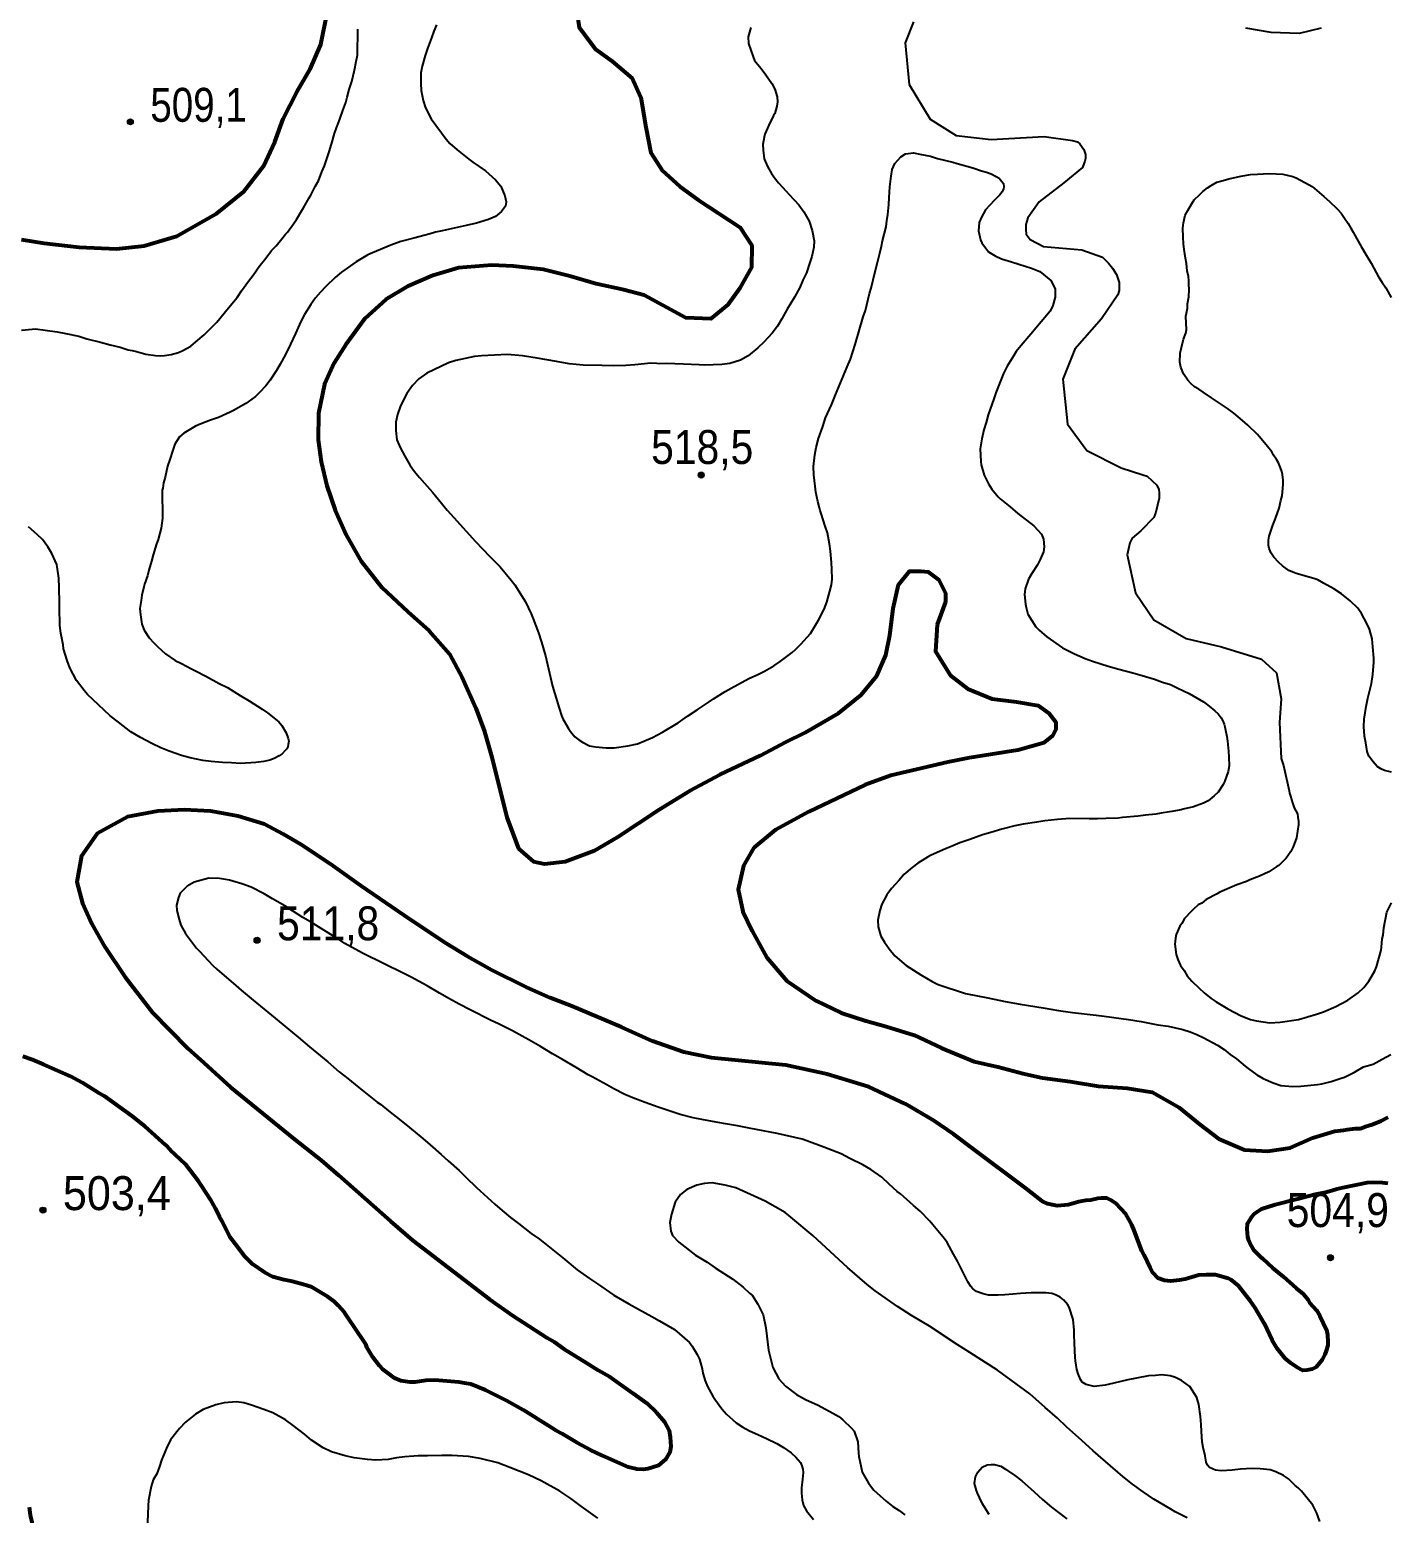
# Model space of a CAD drawing. Header units: metres. Extents: x 547833 to 556102, y 1844799 to 1850994.
# Drawn here: x 551355 to 552035, y 1847024 to 1847767 of the extents above; entities that cross this region are included whole.
import ezdxf

# ---------------------------------------------------------------- set-up
doc = ezdxf.new("R2010")
doc.units = ezdxf.units.M
doc.header["$LTSCALE"] = 6.8
for name, color, linetype, lineweight in [('1', 7, 'Continuous', 25), ('2', 7, 'Continuous', 53), ('5', 7, 'Continuous', 13)]:
    doc.layers.add(name, color=color, linetype=linetype, lineweight=lineweight)

msp = doc.modelspace()

# ---------------------------------------------------------------- hatches: boundary and pattern name
at = {"layer": '5'}
for points in [[(551406.58, 1847721.15, 1), (551403.58, 1847721.15, 1)], [(551692.54, 1847544.22, 1), (551689.54, 1847544.22, 1)], [(551470.06, 1847311.24, 1), (551467.06, 1847311.24, 1)], [(551362.8, 1847176.11, 1), (551359.8, 1847176.11, 1)], [(552007.75, 1847152.26, 1), (552004.75, 1847152.26, 1)]]:
    msp.add_hatch(color=256, dxfattribs=at).paths.add_polyline_path(points)

# ---------------------------------------------------------------- linework, layer by layer
at = {"layer": '1'}
for points in [[(551512.95, 1847730.85), (551513.65, 1847733.41), (551514.7, 1847737.24), (551515.97, 1847741.35), (551516.65, 1847744.16), (551517.32, 1847746.96), (551518.18, 1847751.4), (551518.83, 1847754.45), (551518.9, 1847759.29), (551519, 1847762.77), (551519.07, 1847767.61)], [(551558.38, 1847769.71), (551557.13, 1847766.47), (551555.89, 1847763.23), (551553.89, 1847757.92), (551552.81, 1847754.33), (551551.3, 1847749.08), (551550.57, 1847745.65), (551550.55, 1847740.32), (551550.7, 1847736.86), (551551.77, 1847731.78), (551552.92, 1847728.19), (551555.79, 1847722.56), (551563.26, 1847712.38), (551565.12, 1847710.23), (551568.83, 1847707.06), (551574.68, 1847702.39), (551576.7, 1847701.01), (551582.91, 1847696.51), (551588.01, 1847692), (551590.6, 1847688.83), (551592.63, 1847684.1), (551593.34, 1847681.08), (551592.96, 1847678.93), (551591.04, 1847676.23), (551587.97, 1847673.78), (551584.54, 1847672.27), (551578.43, 1847670.46)], [(551715.81, 1847768.39), (551714.49, 1847763.65), (551714.74, 1847760.34), (551716.98, 1847753.65), (551717.8, 1847751.88), (551721, 1847747.78), (551723.45, 1847744.71), (551726.43, 1847740.34), (551727.98, 1847737.54), (551729.16, 1847733.71), (551729.33, 1847731.12), (551728.95, 1847728.97), (551727.87, 1847725.38), (551727.25, 1847724.32), (551724.95, 1847719.47), (551722.97, 1847715.03), (551722.54, 1847713.37), (551721.84, 1847709.7), (551722.04, 1847706.87), (551722.65, 1847702.6), (551724.21, 1847698.68), (551726.2, 1847695.32), (551727.84, 1847692.9), (551729.83, 1847690.64), (551733.65, 1847686.49), (551735.09, 1847684.67), (551739.89, 1847679.51), (551742.51, 1847676.09), (551745.16, 1847671.31), (551746.56, 1847666.63), (551747.63, 1847661.55), (551747.5, 1847658.31), (551746.53, 1847653.74), (551745.4, 1847650.63)], [(551797.43, 1847771.24), (551793.17, 1847760.63), (551795.27, 1847739.82), (551805.69, 1847722.42), (551818.82, 1847714.3), (551836.33, 1847712.26), (551862.79, 1847713.83), (551877.09, 1847711.81), (551879.53, 1847711.08), (551880.76, 1847710.11), (551882.71, 1847707.21), (551883.45, 1847704.79), (551883.45, 1847702.85), (551883.2, 1847701.4), (551882.1, 1847698.22), (551872.7, 1847690.53), (551860.27, 1847681.06), (551854.59, 1847673.08), (551853.61, 1847669.69), (551853.61, 1847667.27), (551853.86, 1847664.85), (551855.81, 1847662.19), (551862.54, 1847658.71), (551881.7, 1847656.99), (551892.12, 1847653.36), (551895.07, 1847650.38), (551897.03, 1847647.91), (551898.99, 1847644.74), (551900.41, 1847640.69), (551900.41, 1847636.64), (551899.71, 1847634.48), (551891.59, 1847622.51), (551878.11, 1847607.34), (551872.15, 1847592.25), (551874.57, 1847569.79), (551884.26, 1847556.46), (551901.47, 1847547.89), (551912.29, 1847544.39), (551914.5, 1847543.72), (551919.26, 1847539.18), (551920.27, 1847537), (551920.44, 1847535.31), (551920.44, 1847532.62), (551918.75, 1847525.73), (551917.73, 1847523.04), (551911.27, 1847516.31), (551906.85, 1847512.61), (551905.66, 1847510.26), (551904.34, 1847504.3), (551908.57, 1847485.3), (551917.78, 1847471.66), (551933.91, 1847462.32), (551951.65, 1847458.22), (551971.71, 1847452.05), (551979.25, 1847445.11), (551981.5, 1847432.11), (551980.76, 1847420.34), (551981.51, 1847402.24), (551982.77, 1847398.84), (551985.51, 1847386.17), (551985.65, 1847384.97), (551986.23, 1847383.42), (551987.21, 1847380.09), (551988.1, 1847377.56), (551989.66, 1847374.5), (551989.85, 1847372.9), (551990.29, 1847370.73), (551990.25, 1847369.31), (551989.2, 1847362.51), (551987.48, 1847358.07), (551986.33, 1847355.71), (551984.08, 1847352.42), (551980.44, 1847348.77), (551979.29, 1847348.24), (551975.34, 1847345.57), (551970.73, 1847343.43), (551965.9, 1847341.46), (551964.17, 1847340.66), (551959.29, 1847339.09), (551950.82, 1847335.3), (551949.49, 1847334.54), (551943.94, 1847331.69), (551941.73, 1847329.82)], [(552001.6, 1847768.09), (551990.6, 1847765.42), (551976.51, 1847765.9), (551963.79, 1847768.09)], [(551350.6, 1847616.75), (551355.88, 1847617.22), (551357.59, 1847617.42), (551362.49, 1847616.86), (551368.42, 1847615.92), (551372.72, 1847615.17), (551379.2, 1847613.79), (551383.31, 1847612.52), (551390.2, 1847610.82), (551394.93, 1847609.5), (551400.02, 1847608.34), (551404.03, 1847606.94), (551405.93, 1847606.53), (551408.22, 1847606.05), (551412.82, 1847604.83), (551417.61, 1847604.14), (551420.11, 1847603.93), (551422.21, 1847604.04), (551425.6, 1847604.67), (551429.22, 1847605.58), (551431.34, 1847606.56), (551435.31, 1847608.75), (551437.91, 1847610.9), (551442.1, 1847614.47), (551448.45, 1847620.77), (551452.03, 1847625.27), (551453.44, 1847627.04), (551458.57, 1847633.2), (551460.68, 1847636.42), (551464.21, 1847641.4), (551466.59, 1847644.4), (551470.01, 1847649.25), (551472.4, 1847652.25), (551475.87, 1847656.61), (551478.07, 1847659.09), (551481.03, 1847662.52), (551482.87, 1847664.84), (551483.74, 1847665.93), (551486.75, 1847669.99), (551488.35, 1847672.28), (551491.06, 1847676.8), (551491.79, 1847678), (551494.69, 1847683.04), (551495.53, 1847684.37), (551497.65, 1847688.7), (551499.3, 1847691.62), (551501.03, 1847696.03), (551502.3, 1847699.02), (551503.9, 1847703.54), (551504.79, 1847706.62), (551506.14, 1847711.11), (551507.41, 1847715.22), (551508.33, 1847718.05), (551509.6, 1847721.05), (551510.25, 1847722.98), (551511.54, 1847726.85), (551512.95, 1847730.85)], [(551751.97, 1847568.57), (551753.35, 1847572.82), (551756.33, 1847579.36), (551758.35, 1847584.42), (551761.66, 1847592.48), (551764.2, 1847598.47), (551765.88, 1847602.26), (551768.15, 1847609.58), (551772.14, 1847623.54), (551773.28, 1847626.65), (551775.41, 1847635.19), (551776.22, 1847637.89), (551778.08, 1847645.54), (551779.54, 1847651.28), (551780.56, 1847655.36), (551781.4, 1847658.93), (551781.85, 1847661.46), (551783.66, 1847668.48), (551784.06, 1847671.5), (551784.57, 1847674.66), (551785.1, 1847679.8), (551785.2, 1847683.29), (551785.46, 1847688.65), (551786.11, 1847693.92), (551786.72, 1847697.22), (551788, 1847700.21), (551790.95, 1847703.65), (551793.4, 1847705.04), (551797.42, 1847705.62), (551800.47, 1847704.97), (551805.92, 1847703.98), (551809.4, 1847702.76), (551817.05, 1847700.9), (551819.23, 1847700.28), (551821.02, 1847699.74), (551827.04, 1847698.07), (551831.42, 1847696.58), (551833.98, 1847695.88), (551836.29, 1847695.15), (551838.8, 1847693.82), (551840.27, 1847692.87), (551841.69, 1847691.3), (551842.43, 1847690.27), (551842.62, 1847688.55), (551842.49, 1847687.55), (551841.78, 1847686.1), (551840.59, 1847684.61), (551837.82, 1847681.69), (551835.6, 1847679.45), (551833.51, 1847677.11), (551831.45, 1847673.4), (551830.25, 1847670.79), (551829.99, 1847666.55), (551830.87, 1847662.06), (551831.67, 1847660.54), (551835.02, 1847656.08), (551838.24, 1847653.97), (551841.37, 1847652.59), (551846.51, 1847650.94), (551850.11, 1847649.86), (551856.53, 1847647.86), (551860.65, 1847646.1), (551866.21, 1847641.67), (551868.32, 1847637.5), (551868.34, 1847636.42)], [(551932.5, 1847663.29), (551932.36, 1847667.86), (551932.54, 1847670.61), (551933.49, 1847674.31), (551934.71, 1847676.68), (551936.58, 1847679.87), (551937.93, 1847682.13), (551940.73, 1847684.8), (551942.3, 1847686.22), (551944.69, 1847688.1), (551946.54, 1847689.3), (551949.34, 1847690.86), (551951.87, 1847691.52), (551955.94, 1847692.72), (551957.63, 1847693.16), (551961.38, 1847693.96), (551966.25, 1847694.76), (551969.7, 1847694.9), (551975.36, 1847695.29), (551978.98, 1847695.09), (551982.35, 1847694.85), (551987.44, 1847693.69), (551989, 1847693.12), (551995.59, 1847689.65), (551997.06, 1847688.7), (552002.84, 1847683.66), (552005.83, 1847681.27), (552009.6, 1847677.61), (552011.59, 1847675.35), (552013.23, 1847672.94), (552015.03, 1847670.16), (552016.39, 1847667.96), (552017.62, 1847665.87), (552019.48, 1847662.61), (552021.66, 1847658.64), (552024.28, 1847654.11), (552026.58, 1847650.28), (552027.97, 1847647.83), (552030.32, 1847643.51), (552032.12, 1847640.74), (552033.92, 1847637.97), (552036.57, 1847633.19)], [(551578.43, 1847670.46), (551573.23, 1847669.25), (551561.27, 1847666.53), (551557.87, 1847665.9), (551555.23, 1847665.11), (551547.05, 1847662.94), (551540.55, 1847661.21), (551535.55, 1847659.4), (551526.45, 1847655.52), (551524.08, 1847654.51), (551518.16, 1847650.99), (551510.93, 1847645.83), (551507.65, 1847643.1), (551503.06, 1847638.74), (551500.29, 1847635.82), (551497.77, 1847632.93), (551495.41, 1847629.69), (551492.26, 1847624.62), (551490.42, 1847621.19), (551487.77, 1847615.07), (551485.39, 1847609.84), (551482.76, 1847604.58), (551480.21, 1847599.71), (551478.34, 1847596.52), (551475.17, 1847591.7), (551473, 1847588.97), (551469.8, 1847585.51), (551467.79, 1847583.55), (551464.12, 1847580.9), (551462.98, 1847580.03), (551456.82, 1847576.48), (551455.05, 1847575.66), (551449.26, 1847573.14), (551445.21, 1847571.69), (551440.1, 1847569.75), (551437.74, 1847568.74), (551431.81, 1847565.21), (551429.67, 1847563.36), (551427.36, 1847559.63), (551426.34, 1847556.66), (551424.88, 1847552.03), (551423.77, 1847548.68), (551422.53, 1847543.21), (551421.75, 1847540.27), (551421.29, 1847537.74), (551421.05, 1847536.6), (551421.27, 1847522.61), (551420.46, 1847517.69), (551419.01, 1847511.95), (551418.14, 1847509.74), (551416.52, 1847504.35), (551415.66, 1847501.03), (551414.42, 1847496.67), (551413.63, 1847493.73), (551412.12, 1847489.6), (551411.91, 1847488.21), (551410.88, 1847484.13), (551410.56, 1847481.49), (551409.92, 1847477.32), (551410.14, 1847474.25), (551410.91, 1847469.63), (551412.01, 1847466.53), (551414.55, 1847462.72), (551416.81, 1847460.25), (551418.91, 1847458.14)], [(551989.02, 1847494.96), (551988.24, 1847495.32), (551985.38, 1847496.48), (551982.13, 1847498.84), (551980.2, 1847500.61), (551977.8, 1847503.18), (551976.46, 1847505.14), (551975.59, 1847507.4), (551975.15, 1847509.08), (551975.22, 1847511.69), (551975.49, 1847513.71), (551976.14, 1847515.64), (551977.36, 1847519.13), (551978.71, 1847522.5), (551980.6, 1847527.67), (551981.41, 1847531.48), (551982, 1847533.91), (551982.35, 1847537.42), (551982.59, 1847539.68), (551982.61, 1847541.66), (551982.17, 1847544.46), (551981.87, 1847546.04), (551981.29, 1847547.83), (551980.14, 1847550.31), (551979.22, 1847551.94), (551977.71, 1847554.25), (551976.79, 1847555.88), (551974.63, 1847558.48), (551973.18, 1847560.3), (551970.59, 1847563.48), (551969.61, 1847564.48), (551964.87, 1847569.15), (551962.11, 1847571.57), (551957.86, 1847575.18), (551954.62, 1847577.54), (551949.66, 1847580.82), (551946.69, 1847582.96), (551942.42, 1847585.7), (551940.26, 1847587.19), (551938.14, 1847588.44), (551936.34, 1847590.09), (551934.78, 1847591.78), (551932.57, 1847594.87), (551931.21, 1847598.19), (551930.79, 1847600.74), (551931.03, 1847605.23), (551931.57, 1847608.14), (551932.59, 1847612.23), (551933.73, 1847615.33), (551934.16, 1847616.99), (551933.76, 1847623.76), (551934.08, 1847625.29), (551934.54, 1847627.82), (551934.67, 1847629.94), (551935.26, 1847633.48), (551935.47, 1847637.1), (551935.3, 1847639.68), (551935.33, 1847641.67), (551935.11, 1847643.63), (551934.53, 1847646.54), (551934.11, 1847650.21), (551933.56, 1847652.87), (551932.95, 1847657.14), (551932.62, 1847660.08), (551932.5, 1847663.29)], [(551745.4, 1847650.63), (551743.75, 1847645.49), (551741.93, 1847641.81), (551740.36, 1847638.16), (551737.82, 1847633.29), (551734.16, 1847627.3), (551731.37, 1847622.39), (551729.17, 1847618.8), (551726.59, 1847615.28), (551722.39, 1847610.84), (551719.37, 1847607.89), (551714.49, 1847603.99), (551710.76, 1847601.84), (551705.38, 1847600.11), (551701.36, 1847599.53), (551692.71, 1847599.29), (551689.96, 1847599.48), (551682.12, 1847599.7), (551673.52, 1847600.09), (551670.32, 1847599.98), (551668.82, 1847600.06), (551665.83, 1847600.21), (551657.86, 1847599.43), (551653.31, 1847599.04), (551647, 1847598.95), (551641.29, 1847599.04), (551631.85, 1847599.21), (551624.83, 1847599.9), (551618.62, 1847601.06), (551608.88, 1847602.81), (551601.56, 1847603.96), (551594.05, 1847604.6), (551581, 1847603.86), (551577.43, 1847603.58), (551568.11, 1847601.66), (551564.41, 1847600.37), (551553.59, 1847595.18), (551549.57, 1847592.37), (551546.34, 1847589.15), (551543.58, 1847585.12), (551540.43, 1847578.93), (551538.95, 1847574.55), (551538.14, 1847570.74), (551538.12, 1847566.52), (551538.65, 1847561.87), (551540.21, 1847557.96), (551542.56, 1847553.64), (551545.32, 1847548.99), (551547.39, 1847546.01), (551549.95, 1847543.07), (551552.38, 1847540.25), (551556.5, 1847535.63), (551559.39, 1847531.99), (551563.84, 1847526.67), (551567.11, 1847522.95), (551573.22, 1847516.08), (551578.02, 1847510.93), (551581.54, 1847507.23), (551585.19, 1847503.43), (551590.37, 1847498.19), (551595.82, 1847491.62), (551597.71, 1847489.23), (551603, 1847480.78), (551605.79, 1847474.78), (551606.94, 1847472.3)], [(551868.34, 1847636.42), (551868.3, 1847633.29), (551867.17, 1847629.07), (551865.87, 1847626.32), (551858.65, 1847617.82), (551857.13, 1847615.91), (551850.35, 1847607.95), (551848.83, 1847606.04), (551847.55, 1847604.16), (551844.33, 1847598.71), (551842.51, 1847595.04), (551840.76, 1847590.87), (551838.65, 1847585.43), (551837.62, 1847582.46), (551834.81, 1847574.45), (551833.75, 1847570.62), (551832.57, 1847566.89), (551831.6, 1847562.31), (551830.79, 1847557.39), (551831.13, 1847551.1), (551831.33, 1847549.39), (551832.78, 1847544.23), (551834.88, 1847539.88), (551836.68, 1847537.11), (551839.71, 1847533.36), (551840.83, 1847532.25), (551845.74, 1847528.34), (551849.68, 1847525.02), (551857.72, 1847518.8), (551861.44, 1847514.64), (551862.56, 1847512.14), (551862.87, 1847508.33), (551862.41, 1847505.8), (551860.87, 1847501.9), (551859.44, 1847499.26), (551856.7, 1847494.98), (551855.05, 1847492.07), (551853.23, 1847487.28), (551852.94, 1847484.39), (551853.5, 1847479.5), (551853.8, 1847477.92), (551854.68, 1847474.55), (551858.61, 1847468.3), (551860.3, 1847466.51), (551864.14, 1847463.23), (551871.96, 1847457.67), (551878.01, 1847454.63), (551883.31, 1847452.41), (551887.04, 1847451), (551894.85, 1847448.57), (551900.21, 1847446.97), (551907.26, 1847445.1), (551911.91, 1847443.84), (551918.07, 1847442.06), (551922.15, 1847440.59), (551926.04, 1847439.27), (551929.74, 1847437.44), (551935.48, 1847434.87), (551942.6, 1847430.72), (551943.96, 1847429.63), (551945.52, 1847428.57), (551948.38, 1847426.07), (551949.93, 1847424.61), (551951.51, 1847422.68), (551952.14, 1847421.51)], [(551606.94, 1847472.3), (551609.49, 1847465.16), (551610.99, 1847460.62), (551613.02, 1847453.66), (551614.61, 1847447.27), (551615.6, 1847442.92), (551616.59, 1847438.57), (551617.66, 1847434.6), (551619.82, 1847427.53), (551621.11, 1847423.83), (551621.79, 1847422.17), (551624.58, 1847417.28), (551625.62, 1847415.79), (551627.77, 1847413.18), (551629.68, 1847411.66), (551631.56, 1847410.39), (551635.1, 1847408.68), (551638.15, 1847408.04), (551643.4, 1847407.64), (551647.37, 1847407.59), (551654.2, 1847408.62), (551659.04, 1847409.66), (551666.62, 1847412.75), (551671.65, 1847415.43), (551679.42, 1847420.15), (551684.25, 1847423.43), (551689.09, 1847426.7), (551694.96, 1847430.71), (551697.26, 1847432.22), (551703.05, 1847435.85), (551707.48, 1847438.33), (551715.2, 1847442.43), (551719.08, 1847444.23), (551722.72, 1847446.01), (551727.37, 1847448.77), (551730.6, 1847450.87), (551736.66, 1847455.4), (551738.23, 1847456.82), (551740.89, 1847459.6), (551745.75, 1847464.86), (551747.73, 1847468.18), (551749.82, 1847471.64), (551752.55, 1847477.03), (551754.01, 1847480.55), (551755.5, 1847486.04), (551756.25, 1847489.23), (551756.55, 1847492.11), (551756.48, 1847497.06), (551756.34, 1847500.52), (551755.83, 1847506.04), (551755.28, 1847509.82), (551754.29, 1847515.29), (551753.17, 1847518.63), (551751.09, 1847524.96), (551750.68, 1847526.4), (551750.26, 1847527.85), (551749.41, 1847530.97), (551748.51, 1847535.7), (551748.04, 1847538.75), (551747.53, 1847544.27), (551747.31, 1847548.46), (551748, 1847554.36), (551748.7, 1847558.04), (551749.81, 1847562.5), (551751.97, 1847568.57)], [(551418.91, 1847458.14), (551422.64, 1847454.72), (551427.6, 1847451.44), (551430.76, 1847449.81), (551435.64, 1847447.26), (551437.35, 1847446.34), (551443.26, 1847443.42), (551449.61, 1847439.92), (551453.69, 1847437.78), (551460.1, 1847433.8), (551464.62, 1847431.09), (551471.16, 1847426.99), (551473.72, 1847425.18), (551479.44, 1847420.62), (551480.89, 1847418.8), (551483.15, 1847415.21), (551484.22, 1847412.36), (551484.39, 1847410.89), (551484.2, 1847409.26), (551483.96, 1847408.12), (551483.44, 1847407.19), (551482.68, 1847406.24), (551481.13, 1847404.57), (551479.64, 1847403.54), (551477.06, 1847402.25), (551474.91, 1847401.51), (551471.89, 1847400.8), (551467.98, 1847400.35), (551460.23, 1847399.85), (551455.74, 1847400.08), (551451.25, 1847400.32), (551445.61, 1847400.79), (551441.34, 1847401.3), (551435, 1847402.57), (551430.78, 1847403.7), (551424.57, 1847405.97), (551420.3, 1847407.59), (551415.83, 1847409.81), (551410.17, 1847412.77), (551405.37, 1847415.69), (551399.13, 1847420.44), (551395.05, 1847423.7), (551389.1, 1847429.1), (551383.68, 1847434.31), (551381.96, 1847436.35), (551378.17, 1847441.37), (551374.73, 1847447.67), (551373.44, 1847451.37), (551371.66, 1847457.24), (551371.44, 1847459.2), (551370.28, 1847465.02), (551369.84, 1847468.94), (551369.68, 1847477.97), (551369.68, 1847480.2), (551369.44, 1847487.73), (551369.27, 1847492.55), (551368.25, 1847499.37), (551365.76, 1847504.92), (551363.76, 1847508.29), (551361.12, 1847511.95), (551358.47, 1847514.51), (551354.09, 1847518.22)], [(552027.19, 1847462.16), (552025.77, 1847467.07), (552024.36, 1847470.25), (552021.73, 1847474.92), (552019.89, 1847477.58), (552016.13, 1847481.27), (552011.72, 1847484.78), (552008, 1847487.23), (552002.71, 1847490.07), (551999.93, 1847491.76), (551997.94, 1847492.49), (551989.02, 1847494.96)], [(552036.76, 1847395.46), (552033.31, 1847396.32), (552031.4, 1847397.15), (552029.55, 1847398.28), (552027.58, 1847400.54), (552025.43, 1847403.45), (552024.69, 1847405.76), (552023.9, 1847410.16), (552023.25, 1847413.43), (552022.98, 1847418.28), (552023.04, 1847422.01), (552024.14, 1847428.35), (552024.9, 1847432.55), (552026.75, 1847439.83), (552027.4, 1847444.31), (552027.93, 1847450.58), (552027.99, 1847452.59), (552027.53, 1847458.28), (552027.19, 1847462.16)], [(551952.14, 1847421.51), (551952.99, 1847419.5), (551953.4, 1847418.06), (551953.7, 1847416.49), (551954.31, 1847413.33), (551954.59, 1847410.88), (551955.14, 1847405.99), (551955.37, 1847402.91), (551955.48, 1847398.59), (551955.05, 1847395.81), (551953.16, 1847390.64), (551952.46, 1847389.2), (551949.91, 1847385.44), (551948.01, 1847383.61), (551944.94, 1847381.15), (551942.6, 1847379.9), (551938.91, 1847378.61), (551937.6, 1847378.09), (551932.41, 1847376.88), (551931.46, 1847376.53), (551926.83, 1847375.76), (551925.61, 1847375.62), (551921.48, 1847374.9), (551918.68, 1847374.46), (551913.53, 1847373.88), (551909.86, 1847373.46), (551902.14, 1847372.71), (551899.94, 1847372.46), (551893.76, 1847372.25), (551889.57, 1847372.03), (551885.36, 1847372.05), (551875.67, 1847372.19), (551869.52, 1847371.74), (551863.16, 1847371.02), (551859.13, 1847370.44), (551852.31, 1847369.42), (551848.07, 1847368.56), (551841.57, 1847366.83), (551836.05, 1847365.22), (551831.97, 1847364.01), (551825.67, 1847361.69), (551820.53, 1847359.99), (551817.1, 1847358.48), (551812.24, 1847356.57), (551805.88, 1847353.62), (551804.36, 1847352.82), (551803.08, 1847352.06), (551799.49, 1847349.79), (551796.64, 1847347.61), (551792.57, 1847344.17), (551790.15, 1847341.42), (551786.3, 1847337.14), (551784.05, 1847334.04), (551781.48, 1847329.41), (551780.48, 1847326.19), (551779.53, 1847321.38), (551779.68, 1847317.92), (551781.08, 1847313.25), (551782.77, 1847310.34), (551785.14, 1847306.89), (551788.01, 1847303.49), (551793.65, 1847298.56), (551801.11, 1847293.95), (551806.7, 1847290.61), (551809.72, 1847289.1)], [(551596.51, 1847265.92), (551589.43, 1847269.34), (551585.89, 1847271.04), (551575.25, 1847276.4), (551569.72, 1847279.25), (551564.95, 1847281.93), (551559.91, 1847284.83), (551553.81, 1847288.35), (551545.75, 1847292.77), (551539.43, 1847296.02), (551534.85, 1847298.11), (551530.25, 1847300.43), (551523.69, 1847303.66), (551521.45, 1847304.77), (551512.6, 1847309.59), (551510.31, 1847311.19), (551505.52, 1847314.12), (551500.59, 1847317.15), (551495.25, 1847320.52), (551491.54, 1847322.57), (551486.31, 1847326.07), (551482.45, 1847328.49), (551476.34, 1847332.01), (551472.09, 1847334.5), (551465.64, 1847337.86), (551460.98, 1847339.56), (551454.83, 1847341.35), (551449.66, 1847342.12), (551444.44, 1847342.28), (551437.1, 1847340.33), (551433.48, 1847338.31), (551430.04, 1847334.82), (551429.17, 1847332.61), (551428.23, 1847328.91), (551428.42, 1847326.08), (551429.55, 1847321.62), (551430.37, 1847318.74), (551432.69, 1847314.66), (551434.74, 1847311.92), (551438.23, 1847307.36), (551439.65, 1847305.78), (551446.41, 1847298.62), (551448.35, 1847296.85), (551457.97, 1847288.52), (551460.59, 1847286.22), (551466.61, 1847281.2), (551477.67, 1847272.16), (551483.42, 1847267.36), (551489.15, 1847262.8), (551494.79, 1847257.86), (551503.95, 1847250.35), (551509.72, 1847245.3), (551513.95, 1847241.94), (551519.54, 1847237.49), (551522.94, 1847234.77), (551528.66, 1847230.22), (551530.54, 1847228.94), (551534.36, 1847225.9), (551540.63, 1847220.91), (551544.85, 1847217.55), (551551.56, 1847211.99), (551555.26, 1847208.81), (551560.77, 1847203.98), (551564.23, 1847200.78), (551569.74, 1847195.95)], [(551941.73, 1847329.82), (551940, 1847329.02), (551937.43, 1847326.7), (551936.54, 1847325.59), (551933.09, 1847322.17), (551931.76, 1847319.59), (551930.7, 1847318.25), (551928.93, 1847314.21), (551928.54, 1847312.34), (551928.28, 1847309.28), (551928.87, 1847304.09), (551929.76, 1847301.56), (551931.1, 1847298.68), (551933.01, 1847296.06), (551934.53, 1847293.4), (551936.84, 1847290.83), (551940.49, 1847287.2), (551942.98, 1847284.85), (551946.54, 1847282.02), (551948.94, 1847280.47), (551954.81, 1847276.89), (551961.48, 1847273.39), (551966.14, 1847271.5), (551969.25, 1847270.84), (551975.82, 1847269.96), (551981.06, 1847270.15), (551990.2, 1847271.59), (551999.21, 1847274.23), (552002.71, 1847275.44), (552008.88, 1847278.16), (552015, 1847281.28), (552020.05, 1847284.89), (552022.98, 1847287.65), (552025.45, 1847290.76), (552028.51, 1847295.96), (552029.3, 1847297.87), (552031.59, 1847306.22), (552031.81, 1847307.87), (552032.16, 1847311.95), (552032.55, 1847313.82), (552032.94, 1847317.5), (552034.48, 1847325.36), (552036.78, 1847330.07)], [(551809.72, 1847289.1), (551823.5, 1847284.58), (551834.65, 1847282.38), (551843.28, 1847280.63), (551850.88, 1847279.26), (551862.36, 1847277.46), (551869.95, 1847276.09), (551877, 1847275.15), (551888.95, 1847273.66), (551892.84, 1847273.23), (551905.06, 1847271.52), (551911.37, 1847270.5), (551919.72, 1847268.96), (551924.89, 1847268.19), (551932.27, 1847266.54), (551936, 1847265.35), (551939.38, 1847264), (551942.78, 1847262.4), (551949.64, 1847258.72), (551953, 1847256.5), (551955.99, 1847254.11), (551959.1, 1847251.86), (551963.49, 1847248.14), (551965.09, 1847247.08), (551969.43, 1847243.86), (551972.48, 1847242.09), (551977.57, 1847239.82), (551981.44, 1847238.52), (551987.31, 1847238.07), (551991.39, 1847238.16), (551999.74, 1847239.09), (552001.95, 1847239.34), (552006.65, 1847240.49), (552011.54, 1847242.16), (552013.34, 1847242.73), (552018.26, 1847245.27), (552022.79, 1847247.9), (552027.58, 1847249.12), (552032.05, 1847251.66), (552036.5, 1847254.12)], [(551877.31, 1847121.35), (551875.36, 1847127.58), (551874.74, 1847128.75), (551872.47, 1847131.22), (551870.84, 1847132.52), (551868.47, 1847133.74), (551866.67, 1847134.28), (551863.65, 1847134.68), (551859.68, 1847134.73), (551856.33, 1847134.72), (551850.92, 1847134.35), (551847.11, 1847134.05), (551843.19, 1847133.6), (551839.74, 1847133.46), (551834.9, 1847133.53), (551832.23, 1847134.1), (551828.99, 1847135.34), (551827.11, 1847136.61), (551826.1, 1847137.86), (551824.6, 1847140.17), (551823.18, 1847142.86), (551821.73, 1847145.8), (551819.46, 1847150.5), (551817.44, 1847154.11), (551814.19, 1847159.82), (551812.85, 1847161.77), (551807.1, 1847168.81), (551805.54, 1847170.49), (551800.64, 1847175.51), (551797.34, 1847178.36), (551790.85, 1847184.2), (551789.22, 1847185.5), (551785.21, 1847189.13), (551781.47, 1847192.55), (551775.94, 1847196.51), (551771.97, 1847198.79), (551765.4, 1847202.01), (551761.18, 1847204.26), (551754.7, 1847206.75), (551752.5, 1847207.62), (551743.95, 1847210.86), (551741.63, 1847211.59), (551729.03, 1847214.55), (551715.1, 1847217.14), (551709.14, 1847218.32), (551703.2, 1847219.26), (551698.52, 1847220.09), (551691.42, 1847221.52), (551686.98, 1847222.38), (551680.48, 1847224), (551676.48, 1847225.4), (551669.53, 1847227.59), (551662.94, 1847229.94), (551656.85, 1847232.35), (551652.82, 1847234), (551647.29, 1847236.85), (551643.72, 1847238.8), (551636.45, 1847242.81), (551634.35, 1847243.81), (551628.36, 1847247.47), (551621.57, 1847251.53), (551616.54, 1847254.43), (551610.54, 1847258.09), (551604.71, 1847261.4), (551596.51, 1847265.92)], [(551569.74, 1847195.95), (551573.09, 1847192.61), (551578.52, 1847187.4), (551580.31, 1847185.74), (551587.65, 1847179.01), (551591.35, 1847175.84), (551595.58, 1847172.47), (551599.53, 1847169.33), (551605.91, 1847164.47), (551610.08, 1847161.6), (551616.64, 1847156.14), (551621.68, 1847152.13), (551628.93, 1847146.13), (551635.12, 1847141.88), (551639.02, 1847139.22), (551647.22, 1847133.58), (551654.79, 1847129.11), (551659.56, 1847126.42), (551666.28, 1847122.85), (551670.12, 1847120.68), (551677.69, 1847116.32), (551685.25, 1847109.75), (551686.45, 1847107.9), (551688.08, 1847105.48), (551689.01, 1847103.85), (551690.16, 1847101.38), (551690.74, 1847099.59), (551691.45, 1847096.57), (551691.81, 1847094.5), (551692.99, 1847090.67), (551694.19, 1847087.71), (551696.84, 1847082.92), (551697.88, 1847081.43), (551701.4, 1847076.62), (551703.69, 1847073.91), (551708.51, 1847069.62), (551711.86, 1847067.4), (551715.3, 1847065.55), (551719.35, 1847063.66), (551723.66, 1847061.79), (551728.91, 1847059.16), (551732.23, 1847057.19), (551736.13, 1847054.53), (551738.47, 1847052.44), (551740.77, 1847049.72), (551741.45, 1847048.07), (551741.89, 1847046.38), (551742.08, 1847044.67), (551741.85, 1847041.29), (551741.34, 1847037.02), (551741.26, 1847034.41), (551741.65, 1847030.98), (551742.34, 1847028.21), (551743.76, 1847025.52), (551747.36, 1847021.09)], [(551934.45, 1847022.08), (551928.45, 1847025.04), (551926.27, 1847026.41), (551917.83, 1847031.32), (551912.36, 1847034.95), (551907.07, 1847038.8), (551902.18, 1847042.69), (551887.36, 1847055.58), (551881.71, 1847060.8), (551874.06, 1847067.62), (551869.53, 1847071.97), (551863.25, 1847077.32), (551855.6, 1847084.14), (551839.51, 1847095.87), (551825.55, 1847104.81), (551819.23, 1847108.75), (551805.45, 1847117.91), (551796.34, 1847123.35), (551789.36, 1847127.81), (551778.15, 1847135.65), (551774.15, 1847138.84), (551764.28, 1847147.43), (551747.1, 1847163.28), (551735.94, 1847172.54), (551733.05, 1847174.84), (551723.09, 1847180.59), (551708.38, 1847187.21), (551702.96, 1847188.62), (551696.57, 1847189.72), (551692.75, 1847189.49), (551688.8, 1847188.64), (551683.79, 1847186.45), (551680.64, 1847183.87), (551678.03, 1847180.13), (551676.09, 1847174.05)], [(551676.09, 1847174.05), (551675.35, 1847169.92), (551675.84, 1847165.52), (551676.69, 1847163.39), (551679.9, 1847160.11), (551688.12, 1847153.56), (551693.99, 1847149.98), (551697.95, 1847147.19), (551706.89, 1847141.53), (551712, 1847137.46), (551715.16, 1847134.58), (551716.49, 1847133.51), (551719.43, 1847128.99), (551722.06, 1847123.63), (551723.41, 1847117.1), (551724.68, 1847105.92), (551726.87, 1847097.27), (551729.95, 1847091.55), (551733.2, 1847087.87), (551738.71, 1847083.84), (551743.24, 1847081.32), (551749.64, 1847078.4), (551752.89, 1847076.55), (551755.47, 1847075.22), (551760, 1847072.7), (551762, 1847071.11), (551766.32, 1847066.94), (551767.7, 1847065.48), (551769.53, 1847060.02), (551769.76, 1847054.39), (551769.95, 1847052.79), (551771.65, 1847044.89), (551774.9, 1847039.39), (551777.53, 1847035.85), (551783.62, 1847030.27), (551786.96, 1847027.61), (551790.2, 1847025.75), (551793.1, 1847023.45)], [(552000.96, 1847020.21), (551999.37, 1847024.37), (551997.43, 1847028.36), (551991.67, 1847035.4), (551990.01, 1847036.94), (551988.62, 1847038.27), (551985.16, 1847041.48), (551982.73, 1847043.19), (551978.81, 1847044.97), (551976.09, 1847046.03), (551970.95, 1847046.56), (551967.08, 1847046.74), (551961.18, 1847046.32), (551957.02, 1847045.85), (551951.47, 1847045.59), (551948.59, 1847045.88), (551945.59, 1847047.16), (551944.58, 1847048.41), (551944.03, 1847049.96), (551943.43, 1847053.11), (551942.47, 1847057.22), (551942.03, 1847060.02), (551941.69, 1847065.18), (551941.41, 1847068.75), (551941.07, 1847072.8), (551940.27, 1847078.78), (551939.26, 1847082.26), (551935.79, 1847087.7), (551934.02, 1847089.11), (551931.59, 1847090.82), (551928.57, 1847092.33), (551926.01, 1847093.03), (551921.74, 1847093.54), (551918.67, 1847093.32), (551915.1, 1847093.04), (551909.15, 1847091.99), (551904.66, 1847091.11), (551897.78, 1847089.46), (551893.43, 1847088.47), (551887.8, 1847087.84), (551883.86, 1847088.75), (551881.87, 1847089.89), (551880.97, 1847091.28), (551879.9, 1847094.13), (551879.16, 1847096.28), (551878.55, 1847100.55), (551878.36, 1847102.26), (551878.04, 1847109.41), (551877.92, 1847113.74), (551877.92, 1847115.97), (551877.31, 1847121.35)], [(551639.26, 1847021.88), (551631.15, 1847027.65), (551625.73, 1847031.62), (551620.14, 1847035.39), (551610.85, 1847040.55), (551604.49, 1847043.55), (551595.19, 1847047.18), (551589.18, 1847049.56), (551580.24, 1847051.7), (551574.49, 1847052.68), (551566.3, 1847053.18), (551561.14, 1847053.17), (551553.88, 1847053.12), (551549.2, 1847053.06), (551542.66, 1847052.61), (551538.42, 1847052.03), (551534.21, 1847051.27), (551528.12, 1847050.96), (551523.8, 1847051.14), (551517.19, 1847052.11), (551512.68, 1847053.13), (551505.77, 1847055.02), (551501.61, 1847057.13), (551495.83, 1847060.88), (551492.35, 1847063.83), (551486.69, 1847068.16), (551482.72, 1847071.15), (551476.5, 1847074.55), (551472.01, 1847076.24), (551465.73, 1847078.5), (551461.97, 1847079.6), (551458.2, 1847080.03), (551452.13, 1847079.54), (551447.83, 1847078.67), (551441.61, 1847076.24), (551437.75, 1847073.99), (551432.77, 1847069.88), (551429.69, 1847066.67)], [(551429.69, 1847066.67), (551425.26, 1847061.1), (551423.25, 1847056.85), (551420.77, 1847050.93), (551419.7, 1847047.66), (551418.39, 1847044.07), (551416.53, 1847041.08), (551415.49, 1847037.62), (551414.16, 1847030.78), (551414.08, 1847028.09), (551413.46, 1847015.88)], [(551835.27, 1847023.75), (551833.3, 1847026.88), (551831.94, 1847029.08), (551830.46, 1847032.26), (551829.48, 1847034.38), (551828.96, 1847035.68), (551827.94, 1847039.16), (551828.42, 1847042.56), (551829.54, 1847044.8), (551831.84, 1847047.41), (551834.31, 1847048.56), (551836.27, 1847048.78), (551838.01, 1847048.73), (551841.09, 1847047.84), (551843.49, 1847046.38), (551848.06, 1847043.18), (551851.72, 1847040.49), (551857.79, 1847034.98), (551862.07, 1847031.13), (551866.46, 1847027.41), (551874.2, 1847021.47)]]:
    msp.add_lwpolyline(points, dxfattribs=at)
at = {"layer": '2'}
msp.add_line((551813.37, 1847480.74), (551809.3, 1847469.37), dxfattribs=at)
for points in [[(551642.83, 1847801.01), (551632.67, 1847794.4), (551627.7, 1847783.19), (551629.9, 1847768.36), (551638.02, 1847757.46), (551646.36, 1847751.52), (551656.42, 1847743.05), (551660.77, 1847733.28), (551663.23, 1847718.49), (551665.85, 1847705.66), (551671.54, 1847696.69), (551680.37, 1847688.73)], [(551412.09, 1847658.97), (551428.42, 1847663.94), (551448.07, 1847675.13), (551461.87, 1847686.31), (551471.73, 1847698.99), (551477.38, 1847711.06), (551481.66, 1847722.59), (551488.67, 1847736.38), (551495.21, 1847747.51), (551500.57, 1847759.81), (551503.73, 1847775.5)], [(551680.37, 1847688.73), (551689.57, 1847682.11), (551710.35, 1847668.36), (551716.33, 1847659.16), (551716.16, 1847648.1), (551710.31, 1847637.82), (551704.37, 1847629.48), (551695.8, 1847622.53), (551683.28, 1847622.93), (551662.5, 1847634.35), (551652.2, 1847636.95), (551638.34, 1847640.05), (551625.85, 1847643.71), (551611.81, 1847647.18), (551596.81, 1847648.86), (551586.23, 1847649.35), (551569.5, 1847647.97), (551556.68, 1847644.18), (551544.29, 1847638.88), (551533.1, 1847632.15), (551522.48, 1847622.64), (551513.05, 1847609.61), (551507.19, 1847600.5), (551502.31, 1847589.69), (551499.27, 1847575.31), (551499.24, 1847561.8), (551500.75, 1847550.8), (551503.54, 1847538.77), (551507.64, 1847526.63), (551513.2, 1847514.27), (551520.67, 1847501.09), (551531.13, 1847487.85), (551544.08, 1847475.68), (551554.76, 1847466.24), (551564.91, 1847454.66), (551571.32, 1847442.78), (551578.11, 1847427.57), (551582.56, 1847415.86), (551586.24, 1847402.9), (551593.69, 1847372.69), (551599.53, 1847357.29), (551607.04, 1847350.64), (551612.57, 1847349.47), (551622.83, 1847350.64), (551637.52, 1847356.23), (551649.22, 1847363.01), (551670, 1847376.8), (551685.43, 1847386.21), (551700.5, 1847394.29), (551720.72, 1847403.85), (551733.22, 1847410.47), (551743.08, 1847415.22), (551759.76, 1847425.04), (551771.2, 1847434.13), (551779.08, 1847443.73), (551783.5, 1847453.97), (551785.51, 1847463.81), (551787.22, 1847477.39), (551789.9, 1847489.25), (551795.29, 1847496.13), (551801.08, 1847496.13), (551804.69, 1847495.77), (551810.12, 1847491.84), (551813.37, 1847485.04), (551813.37, 1847480.74)], [(551350.53, 1847662.26), (551361.91, 1847660.43), (551379.42, 1847658.38), (551398.1, 1847657.51), (551412.09, 1847658.97)], [(551809.3, 1847469.37), (551808.36, 1847455.88), (551815.69, 1847443.98), (551824.51, 1847437.18), (551836.78, 1847432.08), (551849.02, 1847430.74), (551859.83, 1847428.86), (551865.11, 1847425.06), (551868.71, 1847420.55), (551868.71, 1847416.75), (551867.03, 1847413.66), (551862.71, 1847410.1), (551849.7, 1847406.39), (551825.44, 1847402.6), (551814.64, 1847400.47), (551786.03, 1847393.85), (551773.18, 1847389.14), (551744.85, 1847375.54), (551728.19, 1847366.63), (551717.4, 1847357.49), (551712.17, 1847348.58), (551709.49, 1847336.71), (551711.91, 1847325.68), (551716.52, 1847315.94), (551723.88, 1847302.62), (551733.91, 1847290.89), (551748.68, 1847281), (551761.06, 1847274.87), (551773.47, 1847270.82), (551783.66, 1847268.08), (551797.67, 1847263.69), (551811.25, 1847257.31), (551827.75, 1847250.47), (551839.61, 1847247.79), (551852.2, 1847244.54), (551862.07, 1847242.28), (551875.78, 1847240.46), (551890.07, 1847238.18), (551904.47, 1847237.21), (551916.91, 1847235.25), (551930.52, 1847227.44), (551940.41, 1847219.33), (551950.35, 1847211.88), (551963.19, 1847206.32), (551974.71, 1847205.55), (551986.08, 1847207.23), (551997.33, 1847212.27), (552008.39, 1847215.6), (552012.78, 1847216.22), (552014.65, 1847216.51), (552018.65, 1847216.96), (552021.27, 1847217.06), (552023.8, 1847217.95), (552027.12, 1847218.93), (552031.56, 1847220.85), (552035.19, 1847222.68)], [(551886.16, 1847181.11), (551883.77, 1847180.84), (551879.99, 1847180.21), (551874.89, 1847178.82), (551869.3, 1847178.18), (551866.81, 1847178.71), (551864.72, 1847179.28), (551861.75, 1847180.57), (551853.52, 1847187.12), (551827.67, 1847206.42), (551817.45, 1847214.1), (551807.31, 1847221), (551793.24, 1847229.41), (551775, 1847237.87), (551754.15, 1847244.21), (551733.49, 1847248.75), (551696.19, 1847252.32), (551682.36, 1847255.17), (551666.67, 1847260.66), (551651.06, 1847267.73), (551626.23, 1847278.17), (551615.36, 1847282.39), (551603.31, 1847287.78), (551586.24, 1847296.24), (551574.03, 1847303.17), (551563.29, 1847309.62), (551545.45, 1847321.5), (551520.52, 1847338.55), (551505.38, 1847349.43), (551490.51, 1847359.18), (551481.6, 1847364.4), (551472.32, 1847369.46), (551459.14, 1847373.42), (551445.22, 1847375.87), (551432.28, 1847376.61), (551418.85, 1847375.87), (551403.72, 1847372.99), (551388.54, 1847364.77), (551380.58, 1847353.6), (551378.3, 1847340.48), (551381.06, 1847329.88), (551385.87, 1847319.52), (551392.26, 1847307.9), (551402.55, 1847292.7), (551416.25, 1847275.02), (551433.88, 1847257.01), (551441.97, 1847249.87), (551455.31, 1847237.62), (551487.36, 1847211.63), (551500.64, 1847201.05), (551509.41, 1847193.6), (551535.4, 1847170.56), (551546.49, 1847161.04), (551584.94, 1847131.59), (551596.81, 1847123.23), (551602.05, 1847119.77), (551613.84, 1847112.21), (551617.3, 1847110.17), (551622.15, 1847106.68), (551633.66, 1847099.69), (551639.35, 1847095.88), (551645.18, 1847092.7), (551656.83, 1847084.51), (551663.9, 1847079.24), (551668.44, 1847074.9)], [(551381.1, 1847239.77), (551375.28, 1847242.96), (551361.64, 1847249.1), (551356.13, 1847251.31), (551351.28, 1847252.98)], [(551668.44, 1847074.9), (551672.62, 1847070.12), (551674.94, 1847065.73), (551675.52, 1847062.36), (551675.84, 1847057.74), (551675.36, 1847054.85), (551673.15, 1847051.16), (551669.65, 1847048.14), (551664.37, 1847046.53), (551661.97, 1847046.26), (551658.73, 1847046.29), (551654.56, 1847047.44), (551641.36, 1847053.22), (551635.8, 1847055.83), (551628.91, 1847059.5), (551621.31, 1847064.1), (551618.29, 1847065.78), (551614.6, 1847067.99), (551601.97, 1847075.87), (551593.75, 1847080.6), (551583.04, 1847085.86), (551575.62, 1847088.86), (551572.51, 1847089.52), (551569.62, 1847090), (551557.59, 1847090.86), (551553.15, 1847090.76), (551547.78, 1847089.95), (551545.16, 1847089.86), (551540.63, 1847090.56), (551537.43, 1847092.02), (551531.47, 1847096.4), (551529.87, 1847098.04), (551526.53, 1847102.52), (551523.55, 1847107.44), (551522.97, 1847108.99), (551516.86, 1847118.21), (551514.95, 1847120.82), (551512.28, 1847124.77), (551509.25, 1847128.27), (551507.2, 1847130.26), (551504.09, 1847132.74), (551495.64, 1847137.65), (551491.87, 1847138.84), (551486.23, 1847140.43), (551482.1, 1847141.17), (551476.45, 1847142.76), (551472.59, 1847144.75), (551466.23, 1847149.09), (551462.36, 1847152.9), (551457.82, 1847159.06), (551454.97, 1847162.78), (551451.04, 1847170.63), (551449.8, 1847172.71), (551447.7, 1847176.92), (551445.16, 1847181.49), (551440.97, 1847188.1), (551439.28, 1847190.54), (551432.65, 1847199.09), (551425.17, 1847206.13), (551422.63, 1847208.88), (551412.49, 1847218.05), (551406.04, 1847223.18), (551392.17, 1847233.14), (551389.37, 1847234.64), (551381.1, 1847239.77)], [(552034.91, 1847189.47), (552032.25, 1847189.78), (552027.99, 1847189.9), (552024.57, 1847189.72), (552012.5, 1847187.34), (552009.35, 1847186.57), (552006.82, 1847185.68), (552003.67, 1847184.92), (551998.52, 1847183.93), (551991.64, 1847182.14)], [(551991.64, 1847182.14), (551989.69, 1847181.51), (551978.47, 1847178.83), (551971.63, 1847176.63), (551968.26, 1847174.23), (551966.45, 1847172.41), (551964.59, 1847169.16), (551964.29, 1847166.5), (551964.74, 1847162.5), (551965.05, 1847161.53), (551966.44, 1847158.24), (551967.68, 1847156.16), (551971.11, 1847152.7), (551972.22, 1847151.82), (551977.2, 1847147.12), (551982.54, 1847142.87), (551989.08, 1847136.94), (551992.64, 1847134.11), (551995, 1847131.14), (551995.75, 1847129.81), (551999.23, 1847125.95), (552000.96, 1847123.11), (552004.18, 1847116.2), (552004.67, 1847113.62), (552004.85, 1847110.2), (552004.86, 1847108.38), (552004.15, 1847105.67), (552003.36, 1847103.76), (552002.03, 1847101.19), (551999.02, 1847097.41), (551997.12, 1847096.38), (551994.54, 1847095.89), (551992.32, 1847095.84), (551989.52, 1847097.34), (551986.45, 1847099.42), (551983.56, 1847101.72), (551979.56, 1847106.73), (551977.06, 1847110.9), (551973.05, 1847119.55), (551968.55, 1847127.13), (551966.14, 1847130.5), (551960.22, 1847138.12), (551956.44, 1847141.13), (551955.15, 1847141.79), (551948.67, 1847143.69), (551944, 1847143.77), (551940.19, 1847143.54), (551933.53, 1847141.57), (551930.56, 1847141.03), (551926.16, 1847140.53), (551923.1, 1847140.79), (551919.72, 1847142.03), (551917.19, 1847144.77), (551915.89, 1847147.26), (551912.95, 1847153.6), (551911.7, 1847155.68), (551907.91, 1847165.97), (551906.79, 1847168.68), (551903.76, 1847174), (551898.69, 1847179.49), (551896.29, 1847181.04), (551894.15, 1847182.01), (551891.31, 1847182.1), (551889.71, 1847181.91), (551886.16, 1847181.11)], [(551354.4, 1847027.37), (551354.85, 1847023.38), (551355.66, 1847019.83), (551355.98, 1847015.21), (551355.72, 1847012.15), (551355.02, 1847007.62), (551354.54, 1847004.73)]]:
    msp.add_lwpolyline(points, dxfattribs=at)
at = {"layer": '5'}
for centre in [(551405.08, 1847721.15), (551691.04, 1847544.22), (551468.56, 1847311.24), (551361.3, 1847176.11), (552006.25, 1847152.26)]:
    msp.add_circle(centre, 1.5, dxfattribs=at)

# ---------------------------------------------------------------- texts
for s, width, p in [('509,1', 0.85, (551415.08, 1847721.15)), ('518,5', 0.9, (551665.93, 1847549.78)), ('511,8', 0.9, (551478.56, 1847311.24)), ('503,4', 0.95, (551371.3, 1847176.11)), ('504,9', 0.9, (551984.31, 1847167.62))]:
    msp.add_text(s, height=17, dxfattribs=dict(at, width=width)).set_placement(p)

doc.saveas('drawing.dxf')
